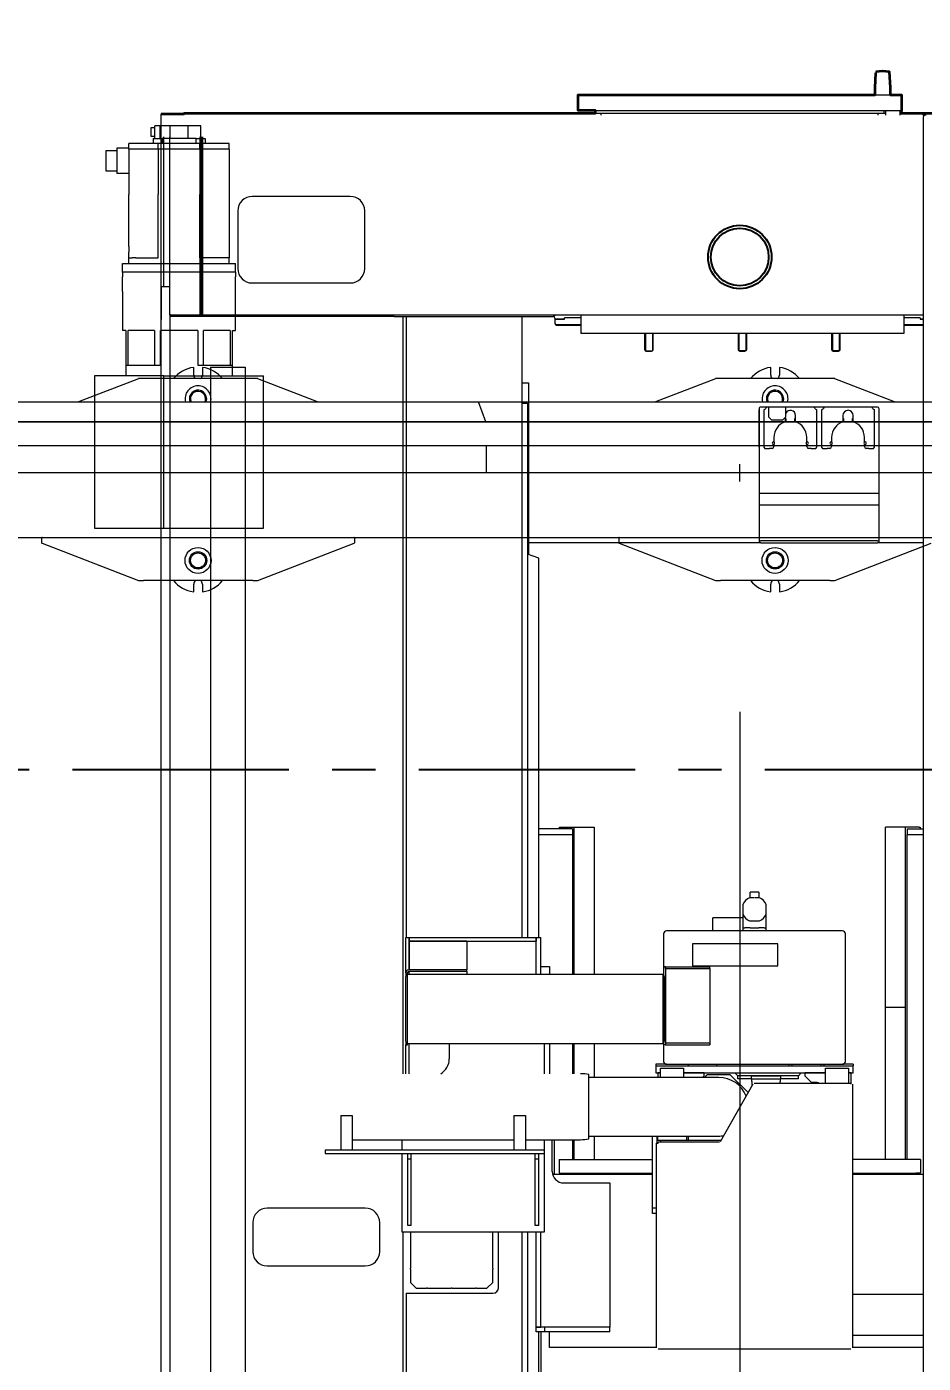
# Model space of a CAD drawing. Extents: x 28911 to 70911, y -59 to 29641.
# Drawn here: x 39976 to 41530, y 21734 to 24050 of the extents above; entities that cross this region are included whole.
import ezdxf
from ezdxf.lldxf.tags import DXFTag

# ---------------------------------------------------------------- set-up
doc = ezdxf.new("R2010")
doc.units = 0
doc.header["$LTSCALE"] = 300
doc.header["$MEASUREMENT"] = 0
for name, pattern in [('553_Civil-Base$0$DASHDOT2', [0.5, 0.25, -0.125, 0, -0.125]), ('CENTRO', [2, 1.25, -0.25, 0.25, -0.25]), ('CONTINUA', [0]), ('HIDDEN', [0.375, 0.25, -0.125])]:
    doc.linetypes.add(name, pattern=pattern)
for name, color, linetype, lineweight in [('20 CENTERLINE 0.05', 6, 'CENTER', 9), ('22 CONTINUA 0.18', 3, 'Continuous', 18), ('23 CONTINUA 0.35', 4, 'Continuous', 35), ('31 NASCOSTA 0.18', 3, 'HIDDEN', 18)]:
    doc.layers.add(name, color=color, linetype=linetype, lineweight=lineweight)
doc.layers.add('ASSI', color=254, linetype='CENTRO')
doc.styles.get("Standard").update_dxf_attribs({"font": 'STANDARD'})
tags = doc.linetypes.add('CENTER', pattern=[2, 1.25, -0.25, 0.25, -0.25]).pattern_tags.tags
tags[10:11] = [DXFTag(74, 4), DXFTag(75, 0), DXFTag(340, '0'), DXFTag(46, 1.0), DXFTag(50, 0.0), DXFTag(44, 0.0), DXFTag(45, 0.0)]
tags[8:9] = [DXFTag(74, 4), DXFTag(75, 0), DXFTag(340, '0'), DXFTag(46, 1.0), DXFTag(50, 0.0), DXFTag(44, 0.0), DXFTag(45, 0.0)]
tags[6:7] = [DXFTag(74, 4), DXFTag(75, 0), DXFTag(340, '0'), DXFTag(46, 1.0), DXFTag(50, 0.0), DXFTag(44, 0.0), DXFTag(45, 0.0)]
tags[4:5] = [DXFTag(74, 4), DXFTag(75, 0), DXFTag(340, '0'), DXFTag(46, 1.0), DXFTag(50, 0.0), DXFTag(44, 0.0), DXFTag(45, 0.0)]
doc.dimstyles.new('sc1a100', dxfattribs={"dimscale": 100, "dimtxt": 3, "dimasz": 3, "dimexe": 0, "dimexo": 0, "dimgap": 1, "dimtad": 1, "dimzin": 12, "dimdsep": 46, "dimtxsty": 'Standard', "dimblk": 'CLOSEDBLANK', "dimcen": 1, "dimclrd": 253, "dimclre": 253, "dimclrt": 2, "dimadec": 0, "dimazin": 3, "dimtfac": 1, "dimtmove": 0, "dimatfit": 1, "dimldrblk": 'CLOSEDBLANK', "dimfxl": 1, "dimtolj": 1, "dimtzin": 0, "dimarcsym": 0})

# ---------------------------------------------------------------- blocks, each defined once
blk = doc.blocks.new('_ClosedBlank')
at = {"color": 0, "linetype": 'ByBlock', "lineweight": -2}
for p, q in [((-1, 0.1667), (0, 0)), ((-1, 0.1667), (-1, -0.1667)), ((0, 0), (-1, -0.1667))]:
    blk.add_line(p, q, dxfattribs=at)
blk = doc.blocks.new('*D77')
at = {"layer": '23 CONTINUA 0.35', "color": 253, "lineweight": -2, "transparency": 16777216}
for p, q in [((37772.7, 23323.3), (37772.7, 26958.2)), ((38072.7, 26958.2), (58472.7, 26958.2)), ((58772.7, 23323.3), (58772.7, 26958.2))]:
    blk.add_line(p, q, dxfattribs=at)
at = {"layer": 'DEFPOINTS', "color": 0, "transparency": 16777216}
for p in [(58772.7, 26958.2), (37772.7, 23323.3), (58772.7, 23323.3)]:
    blk.add_point(p, dxfattribs=at)
at = {"layer": '23 CONTINUA 0.35', "color": 253, "lineweight": -2, "transparency": 16777216, "xscale": 300, "yscale": 300, "zscale": 300, "rotation": 180}
blk.add_blockref('_ClosedBlank', (37772.7, 26958.2), dxfattribs=at)
at = {"layer": '23 CONTINUA 0.35', "color": 253, "lineweight": -2, "transparency": 16777216, "xscale": 300, "yscale": 300, "zscale": 300}
blk.add_blockref('_ClosedBlank', (58772.7, 26958.2), dxfattribs=at)
at = {"layer": '23 CONTINUA 0.35', "color": 2, "transparency": 16777216, "insert": (48272.7, 27208.2), "char_height": 300, "attachment_point": 5}
blk.add_mtext('\\A1;21000', dxfattribs=at)
blk = doc.blocks.new('A$C03a93164')
at = {"layer": '31 NASCOSTA 0.18', "color": 7, "linetype": 'CONTINUA'}
for p, q in [((-3507.5, 193.9), (-3508.1, 194.4)), ((-3507.5, 181), (-3507.5, 192.4)), ((-3491.9, 194.4), (-3492.5, 193.9)), ((-3492.5, 192.4), (-3492.5, 181)), ((-2507.5, 193.9), (-2508.1, 194.4)), ((-2507.5, 181), (-2507.5, 192.4)), ((-2491.9, 194.4), (-2492.5, 193.9)), ((-2492.5, 192.4), (-2492.5, 181)), ((-3603.4, 174.9), (-3707.3, 134.7)), ((-3594.7, 175), (-3603.1, 175)), ((-3545.6, 175), (-3594.7, 175)), ((-3544.3, 175), (-3545.6, 175)), ((-3455.7, 175), (-3544.3, 175)), ((-3454.4, 175), (-3455.7, 175)), ((-3405.3, 175), (-3454.4, 175)), ((-3396.9, 175), (-3405.3, 175)), ((-3292.7, 134.7), (-3396.6, 174.9)), ((-2603.4, 174.9), (-2707.3, 134.7)), ((-2594.7, 175), (-2603.1, 175)), ((-2545.6, 175), (-2594.7, 175)), ((-2544.3, 175), (-2545.6, 175)), ((-2455.7, 175), (-2544.3, 175)), ((-2454.4, 175), (-2455.7, 175)), ((-2405.3, 175), (-2454.4, 175)), ((-2396.9, 175), (-2405.3, 175)), ((-2292.7, 134.7), (-2396.6, 174.9)), ((-6013.8, 134.7), (-2986.2, 134.7)), ((-3001.5, 100), (-3013.8, 134.7)), ((-2986.2, 134.7), (-986.2, 134.7)), ((0, 100), (-6000, 100)), ((-6000, 100), (0, 100)), ((-3000, 58.3), (-6000, 58.3)), ((-1000, 58.3), (-3000, 58.3)), ((-3000, 11.7), (-3000, 58.3)), ((-3000, 11.7), (-6000, 11.7)), ((-1000, 11.7), (-3000, 11.7)), ((-6000, -100), (0, -100)), ((-3771, -101), (-3771, -109.3)), ((-3770.4, -110.2), (-3603.4, -174.9)), ((-3396.6, -174.9), (-3229.6, -110.2)), ((-3229, -101), (-3229, -109.3)), ((-2771, -101), (-2771, -109.3)), ((-2770.4, -110.2), (-2603.4, -174.9)), ((-2396.6, -174.9), (-2229.6, -110.2)), ((-3603.1, -175), (-3594.7, -175)), ((-3545.6, -175), (-3594.7, -175)), ((-3544.3, -175), (-3545.6, -175)), ((-3455.7, -175), (-3544.3, -175)), ((-3507.5, -192.4), (-3507.5, -181)), ((-3492.5, -181), (-3492.5, -192.4)), ((-3454.4, -175), (-3455.7, -175)), ((-3405.3, -175), (-3454.4, -175)), ((-3405.3, -175), (-3396.9, -175)), ((-2603.1, -175), (-2594.7, -175)), ((-2545.6, -175), (-2594.7, -175)), ((-2544.3, -175), (-2545.6, -175)), ((-2455.7, -175), (-2544.3, -175)), ((-2507.5, -192.4), (-2507.5, -181)), ((-2492.5, -181), (-2492.5, -192.4)), ((-2454.4, -175), (-2455.7, -175)), ((-2405.3, -175), (-2454.4, -175)), ((-2405.3, -175), (-2396.9, -175)), ((-3508.1, -194.4), (-3507.5, -193.9)), ((-3492.5, -193.9), (-3491.9, -194.4)), ((-2508.1, -194.4), (-2507.5, -193.9)), ((-2492.5, -193.9), (-2491.9, -194.4))]:
    blk.add_line(p, q, dxfattribs=at)
for centre, radius in [((-3500, -140), 22.5), ((-3500, -140), 15), ((-3500, -140), 13), ((-2500, -140), 22.5), ((-2500, -140), 15), ((-2500, -140), 13)]:
    blk.add_circle(centre, radius, dxfattribs=at)
for centre, radius, start, end in [((-3500, 140), 55, 98.4409, 140.4788), ((-3500, 140), 55, 39.5212, 81.5591), ((-2500, 140), 55, 98.4409, 140.4788), ((-2500, 140), 55, 39.5212, 81.5591), ((-3603.1, 174.2), 0.83, 90.0509, 111.2656), ((-3500, 140), 22.5, 90, 193.6244), ((-3500, 181), 7.5, 180, 233.1301), ((-3500, 140), 22.5, 346.3756, 90), ((-3500, 181), 7.5, 306.8699, 0), ((-3396.9, 174.2), 0.83, 68.7344, 89.9491), ((-2603.1, 174.2), 0.83, 90.0509, 111.2656), ((-2500, 140), 22.5, 90, 193.6244), ((-2500, 181), 7.5, 180, 233.1301), ((-2500, 140), 22.5, 346.3756, 90), ((-2500, 181), 7.5, 306.8699, 0), ((-2396.9, 174.2), 0.83, 68.7344, 89.9491), ((-3500, 140), 15, 0, 200.6913), ((-3500, 140), 13, 0, 204.06), ((-3500, 140), 13, 335.94, 0), ((-3500, 140), 15, 339.3087, 0), ((-2500, 140), 15, 0, 200.6913), ((-2500, 140), 13, 0, 204.06), ((-2500, 140), 13, 335.94, 0), ((-2500, 140), 15, 339.3087, 0), ((-3770, -101), 0.957, 92.9521, 182.6753), ((-3770, -109.3), 0.998, 178.5331, 246.8832), ((-3230, -101), 0.957, 357.3247, 87.0479), ((-3230, -109.3), 0.998, 293.1168, 1.4669), ((-2770, -101), 0.957, 92.9521, 182.6753), ((-2770, -109.3), 0.998, 178.5331, 246.8832), ((-3603.1, -174.2), 0.83, 248.7344, 269.9491), ((-3500, -140), 55, 219.5212, 261.5591), ((-3500, -181), 7.5, 126.8699, 180), ((-3500, -181), 7.5, 0, 53.1301), ((-3500, -140), 55, 278.4409, 320.4788), ((-3396.9, -174.2), 0.83, 270.0509, 291.2656), ((-2603.1, -174.2), 0.83, 248.7344, 269.9491), ((-2500, -140), 55, 219.5212, 261.5591), ((-2500, -181), 7.5, 126.8699, 180), ((-2500, -181), 7.5, 0, 53.1301), ((-2500, -140), 55, 278.4409, 320.4788), ((-2396.9, -174.2), 0.83, 270.0509, 291.2656)]:
    blk.add_arc(centre, radius, start, end, dxfattribs=at)
for points, knots in [([(-3507.5, 192.4), (-3507.5, 192.6), (-3507.5, 193), (-3507.5, 193.5), (-3507.5, 193.8), (-3507.5, 193.9), (-3507.5, 193.9)], [0, 0, 0, 0, 0.250602, 0.500291, 0.750045, 1, 1, 1, 1]), ([(-3492.5, 193.9), (-3492.5, 193.9), (-3492.5, 193.8), (-3492.5, 193.5), (-3492.5, 193), (-3492.5, 192.6), (-3492.5, 192.4)], [0, 0, 0, 0, 0.2505077, 0.5001592, 0.7499619, 1, 1, 1, 1]), ([(-2507.5, 192.4), (-2507.5, 192.6), (-2507.5, 193), (-2507.5, 193.5), (-2507.5, 193.8), (-2507.5, 193.9), (-2507.5, 193.9)], [0, 0, 0, 0, 0.250602, 0.500291, 0.750045, 1, 1, 1, 1]), ([(-2492.5, 193.9), (-2492.5, 193.9), (-2492.5, 193.8), (-2492.5, 193.5), (-2492.5, 193), (-2492.5, 192.6), (-2492.5, 192.4)], [0, 0, 0, 0, 0.2505077, 0.5001592, 0.7499619, 1, 1, 1, 1]), ([(-3507.5, -193.9), (-3507.5, -193.9), (-3507.5, -193.8), (-3507.5, -193.5), (-3507.5, -193), (-3507.5, -192.6), (-3507.5, -192.4)], [0, 0, 0, 0, 0.250508, 0.500159, 0.749962, 1, 1, 1, 1]), ([(-3492.5, -192.4), (-3492.5, -192.6), (-3492.5, -193), (-3492.5, -193.5), (-3492.5, -193.8), (-3492.5, -193.9), (-3492.5, -193.9)], [0, 0, 0, 0, 0.250602, 0.500291, 0.750045, 1, 1, 1, 1]), ([(-2507.5, -193.9), (-2507.5, -193.9), (-2507.5, -193.8), (-2507.5, -193.5), (-2507.5, -193), (-2507.5, -192.6), (-2507.5, -192.4)], [0, 0, 0, 0, 0.250508, 0.500159, 0.749962, 1, 1, 1, 1]), ([(-2492.5, -192.4), (-2492.5, -192.6), (-2492.5, -193), (-2492.5, -193.5), (-2492.5, -193.8), (-2492.5, -193.9), (-2492.5, -193.9)], [0, 0, 0, 0, 0.250602, 0.500291, 0.750045, 1, 1, 1, 1])]:
    blk.add_open_spline(points, degree=3, knots=knots, dxfattribs=at)
blk = doc.blocks.new('A$Cd56dfeee')
at = {"layer": '20 CENTERLINE 0.05'}
for p, q in [((-1118, 0), (-825, 0)), ((-15, 0), (15, 0)), ((0, 15), (0, -15)), ((825, 0), (1118, 0))]:
    blk.add_line(p, q, dxfattribs=at)
at = {"layer": '22 CONTINUA 0.18'}
for p, q in [((-1118, -168), (-1118, 96)), ((-1118, 96), (-998, 96)), ((-998, 96), (-998, -168)), ((-998, 96), (-825, 96)), ((-825, 96), (-825, -168)), ((998, 96), (825, 96)), ((825, 96), (825, -168)), ((998, 96), (998, -168)), ((1118, 96), (998, 96)), ((1118, -168), (1118, 96)), ((-998, -168), (-1118, -168)), ((-1064, -186.5), (-1064, -168)), ((-998, -168), (-825, -168)), ((-879, -168), (-879, -186.5)), ((998, -168), (825, -168)), ((879, -168), (879, -186.5)), ((998, -168), (1118, -168)), ((1064, -186.5), (1064, -168)), ((-1064, -246.5), (-1064, -186.5)), ((-1064, -186.5), (-1048, -186.5)), ((-1059.8, -186.5), (-1059.8, -246.5)), ((-1048, -186.5), (-1003.9, -186.5)), ((-1014, -246.5), (-1014, -186.5)), ((-1003.9, -186.5), (-1003.9, -246.5)), ((-939.1, -246.5), (-939.1, -186.5)), ((-939.1, -186.5), (-895, -186.5)), ((-929, -186.5), (-929, -246.5)), ((-895, -186.5), (-879, -186.5)), ((-883.2, -246.5), (-883.2, -186.5)), ((-879, -186.5), (-879, -246.5)), ((879, -186.5), (879, -246.5)), ((895, -186.5), (879, -186.5)), ((883.2, -246.5), (883.2, -186.5)), ((939.1, -186.5), (895, -186.5)), ((929, -186.5), (929, -246.5)), ((939.1, -246.5), (939.1, -186.5)), ((1003.9, -186.5), (1003.9, -246.5)), ((1048, -186.5), (1003.9, -186.5)), ((1014, -246.5), (1014, -186.5)), ((1064, -186.5), (1048, -186.5)), ((1059.8, -186.5), (1059.8, -246.5)), ((1064, -246.5), (1064, -186.5)), ((-1069.5, -246.5), (-1069.5, -314.5)), ((-1064, -246.5), (-1069.5, -246.5)), ((-1014, -246.5), (-1059.8, -246.5)), ((-939.1, -246.5), (-1003.9, -246.5)), ((-883.2, -246.5), (-929, -246.5)), ((-879, -246.5), (-873.5, -246.5)), ((-873.5, -336.7), (-873.5, -246.5)), ((873.5, -246.5), (873.5, -336.7)), ((879, -246.5), (873.5, -246.5)), ((883.2, -246.5), (929, -246.5)), ((939.1, -246.5), (1003.9, -246.5)), ((1014, -246.5), (1059.8, -246.5)), ((1064, -246.5), (1069.5, -246.5)), ((1069.5, -314.5), (1069.5, -246.5)), ((-1069.5, -314.5), (-1069.5, -339.5)), ((1069.5, -314.5), (1069.5, -339.5)), ((-1069.5, -347.5), (-1069.5, -339.5)), ((-873.5, -336.8), (-873.5, -336.6)), ((-873.5, -336.8), (-873.5, -339.5)), ((-873.5, -347.5), (-873.5, -339.5)), ((873.5, -336.8), (873.5, -336.6)), ((873.5, -336.6), (873.5, -339.5)), ((873.5, -336.8), (873.5, -339.5)), ((873.5, -347.5), (873.5, -339.5)), ((1069.5, -347.5), (1069.5, -339.5)), ((-1069.5, -347.5), (-1069.5, -362.5)), ((-1064.6, -347.5), (-1069.5, -347.5)), ((-1069.5, -362.5), (-1064.6, -362.5)), ((-971.5, -347.5), (-1064.6, -347.5)), ((-1064.6, -362.5), (-878.4, -362.5)), ((-1058.5, -372.5), (-1058.5, -362.5)), ((-878.4, -347.5), (-971.5, -347.5)), ((-884.5, -372.5), (-884.5, -362.5)), ((-873.5, -347.5), (-878.4, -347.5)), ((-878.4, -362.5), (-873.5, -362.5)), ((-873.5, -347.5), (-873.5, -362.5)), ((873.5, -347.5), (873.5, -362.5)), ((873.5, -347.5), (878.4, -347.5)), ((878.4, -362.5), (873.5, -362.5)), ((878.4, -347.5), (971.5, -347.5)), ((1064.6, -362.5), (878.4, -362.5)), ((884.5, -362.5), (884.5, -372.5)), ((971.5, -347.5), (1064.6, -347.5)), ((1058.5, -362.5), (1058.5, -372.5)), ((1064.6, -347.5), (1069.5, -347.5)), ((1069.5, -362.5), (1064.6, -362.5)), ((1069.5, -347.5), (1069.5, -362.5)), ((-1058.5, -372.5), (-1052.8, -372.5)), ((-1058.5, -482.5), (-1058.5, -372.5)), ((-1052.8, -372.5), (-1046.7, -372.5)), ((-1046.7, -372.5), (-1007.5, -372.5)), ((-1007.5, -482.5), (-1007.5, -372.5)), ((-935.5, -372.5), (-896.3, -372.5)), ((-935.5, -482.5), (-935.5, -372.5)), ((-920.6, -380.5), (-920.6, -372.5)), ((-911.4, -380.5), (-920.6, -380.5)), ((-885.8, -380.5), (-911.4, -380.5)), ((-896.3, -372.5), (-890.2, -372.5)), ((-890.2, -372.5), (-884.5, -372.5)), ((-885.8, -380.5), (-885.8, -372.5)), ((-884.5, -372.5), (-884.5, -382.5)), ((-884.5, -382.5), (-884.5, -392.5)), ((-884.5, -392.5), (-884.5, -482.5)), ((884.5, -372.5), (890.2, -372.5)), ((884.5, -482.5), (884.5, -372.5)), ((890.2, -372.5), (896.3, -372.5)), ((896.3, -372.5), (935.5, -372.5)), ((935.5, -372.5), (935.5, -482.5)), ((1046.7, -372.5), (1007.5, -372.5)), ((1007.5, -372.5), (1007.5, -482.5)), ((1046.7, -372.5), (1052.8, -372.5)), ((1058.5, -372.5), (1052.8, -372.5)), ((1058.5, -372.5), (1058.5, -382.5)), ((1058.5, -392.5), (1058.5, -382.5)), ((1058.5, -392.5), (1058.5, -482.5)), ((-1058.5, -530.5), (-1058.5, -482.5)), ((-1007.5, -482.5), (-1007.5, -561)), ((-935.5, -482.5), (-935.5, -561)), ((-884.5, -561), (-884.5, -482.5)), ((884.5, -530.5), (884.5, -482.5)), ((935.5, -561), (935.5, -482.5)), ((1007.5, -561), (1007.5, -482.5)), ((1058.5, -561), (1058.5, -482.5)), ((-1098.5, -523.1), (-1098.5, -557.9)), ((-1098.5, -523.1), (-1079.2, -523.1)), ((-1058.5, -518.5), (-1079.2, -518.5)), ((-1079.2, -518.5), (-1079.2, -562.5)), ((-1058.5, -550.5), (-1058.5, -530.5)), ((884.5, -550.5), (884.5, -530.5)), ((1058.5, -518.5), (1079.2, -518.5)), ((1079.2, -562.5), (1079.2, -518.5)), ((1098.5, -523.1), (1079.2, -523.1)), ((1098.5, -557.9), (1098.5, -523.1)), ((-1058.5, -561), (-1058.5, -550.5)), ((884.5, -561), (884.5, -550.5)), ((-1098.5, -557.9), (-1079.2, -557.9)), ((-1079.2, -562.5), (-1058.5, -562.5)), ((-1058.5, -561), (-1058.5, -570.5)), ((-1058.5, -561), (-1007.5, -561)), ((-1058.5, -570.5), (-1007.5, -570.5)), ((-1016.5, -579.5), (-1016.5, -570.5)), ((-1007.5, -561), (-1007.5, -570.5)), ((-1007.5, -561), (-935.5, -561)), ((-1007.5, -570.5), (-935.5, -570.5)), ((-1001, -579.5), (-1001, -570.5)), ((-942, -579.5), (-942, -570.5)), ((-935.5, -561), (-935.5, -570.5)), ((-935.5, -561), (-884.5, -561)), ((-935.5, -570.5), (-884.5, -570.5)), ((-926.5, -579.5), (-926.5, -570.5)), ((-884.5, -570.5), (-884.5, -561)), ((884.5, -561), (884.5, -570.5)), ((884.5, -561), (935.5, -561)), ((884.5, -570.5), (935.5, -570.5)), ((926.5, -579.5), (926.5, -570.5)), ((935.5, -561), (935.5, -570.5)), ((935.5, -561), (1007.5, -561)), ((935.5, -570.5), (1007.5, -570.5)), ((942, -570.5), (942, -579.5)), ((1001, -579.5), (1001, -570.5)), ((1007.5, -561), (1007.5, -570.5)), ((1007.5, -561), (1058.5, -561)), ((1007.5, -570.5), (1058.5, -570.5)), ((1016.5, -579.5), (1016.5, -570.5)), ((1058.5, -561), (1058.5, -570.5)), ((1058.5, -562.5), (1079.2, -562.5)), ((1079.2, -557.9), (1098.5, -557.9)), ((-1013.5, -583.1), (-1020.2, -583.1)), ((-1020.2, -583.1), (-1020.2, -597.9)), ((-1020.2, -597.9), (-1013.5, -597.9)), ((-1001, -579.5), (-1016.5, -579.5)), ((-1013.5, -579.5), (-1013.5, -601.5)), ((-1013.5, -601.5), (-1005, -601.5)), ((-1005, -579.5), (-1005, -601.5)), ((-1005, -601.5), (-987, -601.5)), ((-942, -579.5), (-1001, -579.5)), ((-987, -579.5), (-987, -601.5)), ((-987, -601.5), (-956, -601.5)), ((-956, -579.5), (-956, -601.5)), ((-956, -601.5), (-934, -601.5)), ((-926.5, -579.5), (-942, -579.5)), ((-934, -579.5), (-934, -601.5)), ((942, -579.5), (926.5, -579.5)), ((934, -579.5), (934, -601.5)), ((934, -601.5), (956, -601.5)), ((942, -579.5), (1001, -579.5)), ((956, -579.5), (956, -601.5)), ((956, -601.5), (987, -601.5)), ((987, -579.5), (987, -601.5)), ((987, -601.5), (1005, -601.5)), ((1016.5, -579.5), (1001, -579.5)), ((1005, -601.5), (1005, -579.5)), ((1005, -601.5), (1013.5, -601.5)), ((1013.5, -579.5), (1013.5, -601.5)), ((1020.2, -583.1), (1013.5, -583.1)), ((1013.5, -597.9), (1020.2, -597.9)), ((1020.2, -590.5), (1020.2, -583.1)), ((1020.2, -597.9), (1020.2, -590.5))]:
    blk.add_line(p, q, dxfattribs=at)
at = {"layer": '23 CONTINUA 0.35'}
blk.add_lwpolyline([(-1118, 96), (-998, 96), (-825, 96), (-825, -168), (-879, -168), (-879, -186.5), (-879, -246.5), (-873.5, -246.5), (-873.5, -336.7), (-873.5, -336.8), (-873.5, -339.5), (-873.5, -347.5), (-873.5, -362.5), (-878.4, -362.5), (-884.5, -362.5), (-884.5, -372.5), (-884.5, -382.5), (-884.5, -392.5), (-884.5, -482.5), (-884.5, -561), (-884.5, -570.5), (-926.5, -570.5), (-926.5, -579.5), (-934, -579.5), (-934, -601.5), (-956, -601.5), (-987, -601.5), (-1005, -601.5), (-1013.5, -601.5), (-1013.5, -597.9), (-1020.2, -597.9), (-1020.2, -583.1), (-1013.5, -583.1), (-1013.5, -579.5), (-1016.5, -579.5), (-1016.5, -570.5), (-1058.5, -570.5), (-1058.5, -562.5), (-1079.2, -562.5), (-1079.2, -557.9), (-1098.5, -557.9), (-1098.5, -523.1), (-1079.2, -523.1), (-1079.2, -518.5), (-1058.5, -518.5), (-1058.5, -482.5), (-1058.5, -372.5), (-1058.5, -362.5), (-1064.6, -362.5), (-1069.5, -362.5), (-1069.5, -347.5), (-1069.5, -339.5), (-1069.5, -314.5), (-1069.5, -246.5), (-1064, -246.5), (-1064, -186.5), (-1064, -168), (-1118, -168)], close=True, dxfattribs=at)
blk = doc.blocks.new('A$C10cb6d12')
at = {"layer": '23 CONTINUA 0.35', "rotation": 180}
blk.add_blockref('A$Cd56dfeee', (-0.2, 2014), dxfattribs=at)
blk = doc.blocks.new('A$C6cc84e3b')
at = {"color": 253, "linetype": 'Continuous', "lineweight": 25}
for radius in [55, 50]:
    blk.add_circle((0, 0), radius, dxfattribs=at)
blk = doc.blocks.new('A$Ca74f9bd3')
at = {"layer": '20 CENTERLINE 0.05', "color": 6}
blk.add_line((0, -1600), (0, 1600), dxfattribs=at)
at = {"layer": '20 CENTERLINE 0.05', "color": 7}
for p, q in [((-15, -2014), (15, -2014)), ((0, -1999), (0, -2029))]:
    blk.add_line(p, q, dxfattribs=at)
at = {"layer": '22 CONTINUA 0.18', "color": 7}
for p, q in [((1003, 3513), (1003, -2636)), ((857.3, -2197), (857.3, 2903)), ((917.3, -2197), (917.3, 2903)), ((-318, -2630), (-318, 2311)), ((378, -698.8), (378, 2285)), ((584, -698.8), (584, 2285)), ((988, -2285), (988, 2285)), ((368, -698.8), (368, 2135)), ((578, -592.5), (578, 592.5)), ((348.5, 133.5), (348.5, -525.8)), ((345, -525.8), (345, -453.3)), ((-318, -498.8), (-196, -498.8)), ((-196, -497.8), (-196, -954.8)), ((141.5, -496.3), (-192.5, -496.3)), ((145, -852.8), (145, -497.8)), ((145, -498.8), (330, -498.8)), ((330, -498.8), (330, -525.8)), ((-318, -519.3), (-297.4, -519.3)), ((-297.4, -519.3), (-196, -519.3)), ((225, -525.8), (225, -533.8)), ((225, -525.8), (338, -525.8)), ((338, -525.8), (338, -533.8)), ((338, -525.8), (353, -525.8)), ((353, -525.8), (353, -533.8)), ((225, -533.8), (338, -533.8)), ((225, -783.8), (225, -533.8)), ((338, -533.8), (353, -533.8)), ((353, -533.8), (345, -533.8)), ((345, -533.8), (345, -698.8)), ((353, -533.8), (353, -698.8)), ((-318, -590.3), (-297.4, -590.3)), ((-297.4, -590.3), (-196, -590.3)), ((578, -592.5), (428, -592.5)), ((438.2, -601.3), (428.2, -611.3)), ((456.2, -601.3), (438.2, -601.3)), ((498.7, -601.3), (457.8, -601.3)), ((541.2, -601.3), (500.3, -601.3)), ((560.7, -601.3), (542.8, -601.3)), ((570.7, -611.3), (560.7, -601.3)), ((418, -602.5), (418, -698.8)), ((428.2, -611.3), (428.2, -634.2)), ((570.7, -634.2), (570.7, -611.3)), ((428.2, -635.8), (428.2, -698.8)), ((570.7, -698.8), (570.7, -635.8)), ((819, -640), (649, -640)), ((624, -665), (624, -715)), ((844, -715), (844, -665)), ((338.5, -698.8), (338.5, -834.8)), ((585.5, -698.8), (338.5, -698.8)), ((348.5, -709.8), (354.5, -709.8)), ((348.5, -709.8), (348.5, -824.8)), ((354.5, -709.8), (354.5, -824.8)), ((569.5, -709.8), (569.5, -824.8)), ((569.5, -709.8), (575.5, -709.8)), ((575.5, -709.8), (575.5, -824.8)), ((585.5, -834.8), (585.5, -698.8)), ((145, -730.8), (151, -730.8)), ((151, -740.8), (145, -740.8)), ((151, -730.8), (151, -740.8)), ((151, -740.8), (151, -865)), ((649, -740), (819, -740)), ((305, -783.8), (225, -783.8)), ((-196, -798.8), (-318, -798.8)), ((-313, -805.8), (-313, -800.8)), ((-313, -800.8), (-305, -800.8)), ((-313, -808.3), (-313, -805.8)), ((-313, -818.9), (-313, -808.3)), ((-305, -798.8), (-305, -800.8)), ((-196, -800.8), (-305, -800.8)), ((324.4, -798.8), (151, -798.8)), ((305, -800.8), (151, -800.8)), ((305, -798.8), (305, -800.8)), ((313, -800.8), (305, -800.8)), ((313, -805.8), (313, -800.8)), ((313, -808.3), (313, -805.8)), ((313, -818.9), (313, -808.3)), ((321.3, -798.8), (321.3, -858.7)), ((325, -803.8), (325, -833.8)), ((-313, -821.4), (-313, -818.9)), ((-313, -824.4), (-313, -821.4)), ((-313, -824.4), (-196, -824.4)), ((-289.4, -1387.5), (-289.4, -824.4)), ((-287.4, -824.4), (-287.4, -1087.5)), ((-287.4, -824.4), (-287.4, -1400)), ((-252.4, -824.4), (-252.4, -1087.5)), ((313, -824.4), (151, -824.4)), ((252.4, -865), (252.4, -824.4)), ((287.4, -858.7), (287.4, -824.4)), ((289.4, -824.4), (289.4, -858.7)), ((313, -821.4), (313, -818.9)), ((313, -824.4), (313, -821.4)), ((348.5, -824.8), (354.5, -824.8)), ((348.5, -824.8), (348.5, -834.8)), ((354.5, -824.8), (354.5, -834.8)), ((569.5, -824.8), (575.5, -824.8)), ((569.5, -824.8), (569.5, -834.8)), ((575.5, -824.8), (575.5, -834.8)), ((-22.9, -955.1), (34.1, -854.9)), ((35, -854.3), (141.5, -854.3)), ((137, -854.3), (137, -857.8)), ((145, -852.8), (141.5, -852.8)), ((141.5, -852.8), (141.5, -854.3)), ((143, -852.8), (143, -865)), ((325, -833.8), (325, -854.6)), ((325, -854.6), (325, -858.7)), ((338.5, -834.8), (338.5, -840.8)), ((718.5, -834.8), (338.5, -834.8)), ((338.5, -840.8), (338.5, -858.7)), ((338.5, -840.8), (718.5, -840.8)), ((371.5, -900.8), (371.5, -840.8)), ((391.5, -900.8), (391.5, -840.8)), ((585.5, -858.7), (585.5, -840.8)), ((671.5, -900.8), (671.5, -840.8)), ((691.5, -900.8), (691.5, -840.8)), ((718.5, -840.8), (718.5, -834.8)), ((137, -857.8), (32.4, -857.8)), ((188.9, -865), (36.5, -865)), ((89.5, -858.8), (89.5, -857.8)), ((89.5, -865), (89.5, -858.8)), ((92.5, -865), (92.5, -857.8)), ((142.5, -857.8), (137, -857.8)), ((142.5, -865), (142.5, -857.8)), ((261.5, -865), (188.9, -865)), ((261.5, -860.2), (261.5, -971.5)), ((371.5, -858.7), (276.2, -858.7)), ((671.5, -858.7), (391.5, -858.7)), ((391.5, -900.8), (371.5, -900.8)), ((691.5, -900.8), (671.5, -900.8)), ((16.5, -970.8), (-14.7, -940.6)), ((-193, -954.8), (-193, -974.3)), ((-192.5, -956.3), (-25.1, -956.3)), ((-188.5, -982.8), (-188.5, -956.3)), ((-148.5, -956.3), (-148.5, -982.8)), ((-132.5, -957.8), (-124.5, -957.8)), ((-113, -969.3), (-124.5, -957.8)), ((-113, -974.3), (-113, -969.3)), ((-106.5, -974.3), (-101.5, -969.3)), ((-101.5, -964.3), (-101.5, -969.3)), ((-101.5, -964.3), (-70.5, -964.3)), ((-101.5, -969.3), (3.5, -969.3)), ((-75.5, -964.3), (-70.5, -964.3)), ((-70.5, -959.3), (-69.5, -959.3)), ((-70.5, -959.3), (-70.5, -964.3)), ((-20.5, -964.3), (-70.5, -964.3)), ((-70.5, -969.3), (-70.5, -964.3)), ((-20.5, -969.3), (-70.5, -969.3)), ((-69.5, -959.3), (-69.5, -956.3)), ((-21.5, -952.6), (-21.5, -959.3)), ((-21.5, -959.3), (-20.5, -959.3)), ((-21.2, -959.2), (-21.3, -959.3)), ((-20.5, -964.3), (-20.5, -959.3)), ((-20.5, -964.3), (3.5, -964.3)), ((-20.5, -964.3), (-15.5, -964.3)), ((-20.5, -964.3), (-20.5, -969.3)), ((3.5, -964.3), (3.5, -969.3)), ((8.5, -974.3), (3.5, -969.3)), ((16.5, -970.8), (56.5, -970.8)), ((36.5, -966.6), (188.9, -966.6)), ((60.7, -966.6), (56.5, -970.8)), ((64.7, -966.6), (62, -969.3)), ((62, -969.3), (62, -974.3)), ((97.5, -982.8), (97.5, -966.6)), ((137.5, -966.6), (137.5, -982.8)), ((142, -974.3), (142, -966.6)), ((188.9, -966.6), (261.5, -966.6)), ((252.4, -1025.3), (252.4, -966.6)), ((-188.5, -974.3), (-196.5, -974.3)), ((-196.5, -974.3), (-196.5, -986.8)), ((145.5, -986.8), (-196.5, -986.8)), ((-196.5, -989.3), (-196.5, -986.8)), ((-196.5, -989.3), (-178, -989.3)), ((-193, -974.3), (-188.5, -974.3)), ((-148.5, -982.8), (-188.5, -982.8)), ((-183, -994.3), (-183, -1215.3)), ((127, -989.3), (-178, -989.3)), ((97.5, -974.3), (-148.5, -974.3)), ((-148.5, -974.3), (-113, -974.3)), ((-145.5, -988.8), (-145.5, -986.8)), ((-140.5, -989.3), (-140.5, -986.8)), ((8.5, -974.3), (-106.5, -974.3)), ((-90.5, -986.8), (-90.5, -989.3)), ((-85.5, -986.8), (-85.5, -989.3)), ((39.5, -986.8), (39.5, -989.3)), ((62, -974.3), (97.5, -974.3)), ((89.5, -989.3), (89.5, -986.8)), ((137.5, -982.8), (97.5, -982.8)), ((127, -989.3), (145.5, -989.3)), ((132, -1023.3), (132, -994.3)), ((145.5, -974.3), (137.5, -974.3)), ((137.5, -974.3), (142, -974.3)), ((145.5, -986.8), (145.5, -974.3)), ((145.5, -989.3), (145.5, -986.8)), ((287.4, -1025.3), (287.4, -973)), ((289.4, -973), (289.4, -1025.3)), ((330, -1025.3), (330, -973)), ((338.5, -973), (338.5, -1025.3)), ((573, -973), (573, -1025.3)), ((579, -973), (579, -1022.8)), ((584, -2285), (584, -973)), ((503.5, -1025.3), (503.5, -998.8)), ((52, -1026.3), (52, -1023.3)), ((119, -1023.3), (52, -1023.3)), ((52, -1155.3), (52, -1026.3)), ((119, -1026.3), (52, -1026.3)), ((129, -1023.3), (119, -1023.3)), ((129, -1026.3), (119, -1026.3)), ((129, -1158.3), (129, -1023.3)), ((129, -1023.3), (132, -1023.3)), ((129, -1026.3), (129, -1023.3)), ((130.8, -1027.3), (130.3, -1030.3)), ((130.3, -1030.3), (130.3, -1140.3)), ((130.8, -1027.3), (132.3, -1027.3)), ((132, -1027.3), (132, -1023.3)), ((133.5, -1027.3), (132.3, -1027.3)), ((133.5, -1145.3), (133.5, -1025.3)), ((201.7, -1025.3), (133.5, -1025.3)), ((576, -1025.3), (201.7, -1025.3)), ((576, -1022.8), (576, -1025.3)), ((579, -1022.8), (576, -1022.8)), ((576, -1025.3), (576, -1145.3)), ((577.2, -1027.3), (576, -1027.3)), ((578.7, -1027.3), (577.2, -1027.3)), ((579.2, -1030.3), (578.7, -1027.3)), ((579, -1029), (579, -1022.8)), ((579.2, -1140.3), (579.2, -1030.3)), ((-287.4, -1087.5), (-282.4, -1087.5)), ((-287.4, -1087.5), (-287.4, -1400)), ((-282.4, -1087.5), (-252.4, -1087.5)), ((-252.4, -1087.5), (-252.4, -1400)), ((52, -1155.3), (52, -1158.3)), ((119, -1155.3), (52, -1155.3)), ((129, -1155.3), (119, -1155.3)), ((129, -1155.3), (129, -1158.3)), ((130.3, -1140.3), (130.8, -1143.3)), ((130.8, -1143.3), (132.3, -1143.3)), ((132, -1158.3), (132, -1143.3)), ((132.3, -1143.3), (133.5, -1143.3)), ((201.7, -1145.3), (133.5, -1145.3)), ((576, -1145.3), (201.7, -1145.3)), ((252.4, -1400), (252.4, -1145.3)), ((287.4, -1400), (287.4, -1145.3)), ((289.4, -1145.3), (289.4, -1387.5)), ((330, -1158.8), (330, -1145.3)), ((345, -1145.3), (345, -1208.8)), ((353, -1145.3), (353, -1208.8)), ((473, -1149.8), (473, -1145.3)), ((473, -1149.8), (473, -1152.8)), ((473, -1149.8), (574, -1149.8)), ((473, -1152.8), (574, -1152.8)), ((473, -1153.8), (473, -1152.8)), ((473, -1202.8), (473, -1153.8)), ((573, -1145.3), (573, -1149.8)), ((573, -1153.8), (573, -1152.8)), ((573, -1153.8), (573, -1208.8)), ((573, -1202.8), (573, -1153.8)), ((576, -1143.3), (577.2, -1143.3)), ((576, -1145.3), (576, -1147.8)), ((578.7, -1143.3), (577.2, -1143.3)), ((578.7, -1143.3), (579.2, -1140.3)), ((579, -1147.8), (579, -1141.7)), ((579, -1147.8), (579, -1208.8)), ((82, -1159.8), (-66, -1159.8)), ((-66, -1159.8), (-66, -1197.8)), ((119, -1158.3), (52, -1158.3)), ((82, -1197.8), (82, -1159.8)), ((129, -1158.3), (119, -1158.3)), ((129, -1158.3), (132, -1158.3)), ((132, -1215.3), (132, -1158.3)), ((345, -1158.8), (330, -1158.8)), ((-66, -1197.8), (82, -1197.8)), ((573, -1202.8), (353, -1202.8)), ((353, -1208.8), (353, -1202.8)), ((473, -1202.8), (573, -1202.8)), ((573, -1208.8), (573, -1202.8)), ((-178, -1220.3), (127, -1220.3)), ((-45.5, -1220.3), (-45.5, -1225.7)), ((-42.1, -1225.7), (-45.5, -1225.7)), ((-45.5, -1226.2), (-45.5, -1249.2)), ((-42.1, -1225.7), (-33, -1225.7)), ((-18, -1225.7), (-33, -1225.7)), ((-18, -1225.7), (-8.9, -1225.7)), ((-5.5, -1225.7), (-8.9, -1225.7)), ((-5.5, -1225.7), (-5.5, -1220.3)), ((-5.5, -1249.2), (-5.5, -1226.2)), ((12.5, -1220.4), (12.5, -1220.3)), ((46.5, -1220.3), (46.5, -1243.3)), ((353, -1208.8), (345, -1208.8)), ((348.5, -1208.8), (348.5, -1866.5)), ((573, -1208.8), (353, -1208.8)), ((368, -2135), (368, -1208.8)), ((378, -2285), (378, -1208.8)), ((579, -1208.8), (573, -1208.8)), ((578, -2285), (578, -1208.8)), ((-45.5, -1249.2), (-45.5, -1250.6)), ((-32.7, -1237.7), (-34.1, -1237.7)), ((-25.8, -1237.7), (-32.7, -1237.7)), ((-25.8, -1237.7), (-25.8, -1237.7)), ((-25.2, -1237.7), (-25.2, -1237.7)), ((-18.3, -1237.7), (-25.2, -1237.7)), ((-16.9, -1237.7), (-18.3, -1237.7)), ((-5.5, -1243.3), (46.5, -1243.3)), ((-5.5, -1250.6), (-5.5, -1249.2)), ((-5.5, -1249.2), (-5.5, -1249.2)), ((-45.5, -1250.6), (-45.5, -1257.5)), ((-45.5, -1257.2), (-45.5, -1257.7)), ((-45.5, -1258), (-45.5, -1264.9)), ((-45.5, -1264.9), (-45.5, -1266.3)), ((-5.5, -1257.5), (-5.5, -1250.6)), ((-5.5, -1257.7), (-5.5, -1257.7)), ((-5.5, -1257.7), (-5.5, -1257.7)), ((-5.5, -1264.9), (-5.5, -1258)), ((-5.5, -1266.3), (-5.5, -1264.9)), ((-34.1, -1277.7), (-32.7, -1277.7)), ((-33, -1278.7), (-33, -1277.7)), ((-33, -1283.2), (-33, -1278.7)), ((-33, -1287.7), (-33, -1283.2)), ((-33, -1287.7), (-28.1, -1287.7)), ((-32.7, -1277.7), (-25.8, -1277.7)), ((-28, -1287.7), (-23, -1287.7)), ((-25.2, -1277.7), (-18.3, -1277.7)), ((-22.9, -1287.7), (-18, -1287.7)), ((-18.3, -1277.7), (-16.9, -1277.7)), ((-18, -1277.7), (-18, -1278.7)), ((-18, -1278.7), (-18, -1283.2)), ((-18, -1283.2), (-18, -1287.7)), ((-289.8, -1387.5), (-318, -1387.5)), ((-289.9, -1397.5), (-289.9, -1387.5)), ((-289.8, -1387.5), (-289.4, -1387.5)), ((289.8, -1387.5), (289.4, -1387.5)), ((348.5, -1387.5), (289.8, -1387.5)), ((289.9, -1397.5), (289.9, -1387.5)), ((-289.9, -1397.5), (-318, -1397.5)), ((-312.4, -1400), (-312.4, -1397.5)), ((-310.9, -1400), (-312.4, -1400)), ((-310.9, -1400), (-287.4, -1400)), ((-287.4, -1400), (-282.4, -1400)), ((-282.4, -1400), (-252.4, -1400)), ((282.4, -1400), (252.4, -1400)), ((287.4, -1400), (282.4, -1400)), ((310.9, -1400), (287.4, -1400)), ((289.9, -1397.5), (348.5, -1397.5)), ((312.4, -1400), (310.9, -1400)), ((312.4, -1397.5), (312.4, -1400)), ((348.5, -1866.5), (368, -1873.4)), ((366, -2170), (366, -1872.7)), ((-318, -1893), (-241.5, -1893)), ((-241.5, -1893), (-241.5, -1899)), ((-241.5, -1893), (-238.5, -1893)), ((-238.5, -1896), (-241.5, -1896)), ((-36.5, -1893), (-238.5, -1893)), ((-238.5, -1896), (-36.5, -1896)), ((-36.5, -1893), (-33.5, -1893)), ((-33.5, -1896), (-36.5, -1896)), ((-33.5, -1893), (366, -1893)), ((-33.5, -1899), (-33.5, -1893)), ((-241.5, -1899), (-241.5, -2125)), ((-33.5, -2125), (-33.5, -1899)), ((-241.5, -1958), (-33.5, -1958)), ((-241.5, -1978), (-33.5, -1978)), ((-231.6, -2056.5), (-233.6, -2058.5)), ((-233.6, -2058.5), (-233.6, -2121.5)), ((-223.6, -2056.5), (-231.6, -2056.5)), ((-223.6, -2056.5), (-219.1, -2056.5)), ((-216.1, -2059.5), (-216.1, -2063.2)), ((-159.1, -2063.2), (-159.1, -2059.5)), ((-156.1, -2056.5), (-151.6, -2056.5)), ((-143.6, -2056.5), (-151.6, -2056.5)), ((-141.6, -2058.5), (-143.6, -2056.5)), ((-141.6, -2121.5), (-141.6, -2058.5)), ((-131.6, -2056.5), (-133.6, -2058.5)), ((-133.6, -2058.5), (-133.6, -2121.5)), ((-123.6, -2056.5), (-131.6, -2056.5)), ((-123.6, -2056.5), (-119.1, -2056.5)), ((-116.1, -2059.5), (-116.1, -2063.2)), ((-59.1, -2063.2), (-59.1, -2059.5)), ((-56.1, -2056.5), (-51.6, -2056.5)), ((-43.6, -2056.5), (-51.6, -2056.5)), ((-41.6, -2058.5), (-43.6, -2056.5)), ((-41.6, -2121.5), (-41.6, -2058.5)), ((-33.5, -2058.4), (-33.6, -2058.5)), ((-33.6, -2058.5), (-33.6, -2121.5)), ((-216.4, -2063.3), (-217.5, -2063)), ((-217.5, -2068), (-216.4, -2067.7)), ((-216.1, -2067.8), (-216.1, -2075.5)), ((-159.1, -2075.5), (-159.1, -2067.8)), ((-157.7, -2063), (-158.8, -2063.3)), ((-158.8, -2067.7), (-157.7, -2068)), ((-116.4, -2063.3), (-117.5, -2063)), ((-117.5, -2068), (-116.4, -2067.7)), ((-116.1, -2067.8), (-116.1, -2075.5)), ((-59.1, -2075.5), (-59.1, -2067.8)), ((-57.7, -2063), (-58.8, -2063.3)), ((-58.8, -2067.7), (-57.7, -2068)), ((-194.6, -2102.5), (-195.6, -2103.5)), ((-195.6, -2103.5), (-195.6, -2108.5)), ((-180.6, -2102.5), (-194.6, -2102.5)), ((-179.6, -2103.5), (-180.6, -2102.5)), ((-179.6, -2108.5), (-179.6, -2103.5)), ((-94.6, -2102.5), (-95.6, -2103.5)), ((-95.6, -2103.5), (-95.6, -2108.5)), ((-80.6, -2102.5), (-94.6, -2102.5)), ((-79.6, -2103.5), (-80.6, -2102.5)), ((-74.7, -2106), (-79.7, -2111)), ((-79.6, -2108.5), (-79.6, -2103.5)), ((-54.7, -2106), (-74.7, -2106)), ((-49.7, -2111), (-54.7, -2106)), ((-238.5, -2128), (-36.5, -2128)), ((-233.6, -2121.5), (-233.6, -2123.2)), ((-195.6, -2108.5), (-196.5, -2108.5)), ((-196.5, -2110.4), (-196.5, -2113.5)), ((-178.7, -2108.5), (-179.6, -2108.5)), ((-178.7, -2113.5), (-178.7, -2110.4)), ((-141.6, -2123.2), (-141.6, -2121.5)), ((-133.6, -2121.5), (-133.6, -2123.2)), ((-95.6, -2108.5), (-96.5, -2108.5)), ((-96.5, -2110.4), (-96.5, -2113.5)), ((-79.7, -2111), (-79.7, -2128)), ((-78.7, -2108.5), (-79.6, -2108.5)), ((-49.7, -2128), (-49.7, -2111)), ((-41.6, -2123.2), (-41.6, -2121.5)), ((-33.6, -2121.5), (-33.5, -2121.6)), ((-33.6, -2121.5), (-33.6, -2123.2)), ((378, -2135), (368, -2135)), ((372.5, -2170), (366, -2170)), ((378, -2170), (372.5, -2170)), ((917.3, -2197), (857.3, -2197)), ((-174, -2228), (-174, -2255.5)), ((-172.5, -2225.5), (-172.5, -2225.4)), ((-172.5, -2225.5), (-160.5, -2225.5)), ((-172.5, -2255.5), (-172.5, -2225.5)), ((-162, -2225), (-171, -2225)), ((-160.5, -2225.5), (-160.5, -2225.4)), ((-160.5, -2255.5), (-160.5, -2225.5)), ((-159, -2255.5), (-159, -2228)), ((-12, -2228), (-12, -2255.5)), ((-10.5, -2225.5), (-10.5, -2225.4)), ((-10.5, -2225.5), (1.5, -2225.5)), ((-10.5, -2255.5), (-10.5, -2225.5)), ((0, -2225), (-9, -2225)), ((1.5, -2225.5), (1.5, -2225.4)), ((1.5, -2255.5), (1.5, -2225.5)), ((3, -2255.5), (3, -2228)), ((150, -2228), (150, -2255.5)), ((151.5, -2225.5), (151.5, -2225.4)), ((163.5, -2225.5), (151.5, -2225.5)), ((151.5, -2255.5), (151.5, -2225.5)), ((162, -2225), (153, -2225)), ((163.5, -2225.5), (163.5, -2225.4)), ((163.5, -2255.5), (163.5, -2225.5)), ((165, -2255.5), (165, -2228)), ((-284.5, -2288), (-284.5, -2255.5)), ((-284.5, -2255.5), (275.5, -2255.5)), ((151.5, -2250.5), (150, -2250.5)), ((165, -2250.5), (163.5, -2250.5)), ((275.5, -2288), (275.5, -2255.5)), ((-284.5, -2270), (-318, -2270)), ((-318, -2270.5), (-284.5, -2270.5)), ((-312.6, -2280.5), (-318, -2280.5)), ((-312.6, -2281), (-318, -2281)), ((931.3, -2288), (-318, -2288)), ((-312.6, -2282.5), (-312.6, -2280.5)), ((-312.6, -2282.5), (-284.5, -2282.5)), ((317.5, -2270), (275.5, -2270)), ((275.5, -2270.5), (319.2, -2270.5)), ((275.5, -2282.5), (303.6, -2282.5)), ((320.5, -2280.5), (303.6, -2280.5)), ((303.6, -2280.5), (303.6, -2282.5)), ((320.5, -2281), (303.6, -2281)), ((320.5, -2282), (320.5, -2273)), ((598.7, -2285), (322, -2285)), ((322, -2285), (322, -2288)), ((598.7, -2285), (606.6, -2285)), ((606.6, -2285), (927.8, -2285)), ((927.8, -2285), (938.2, -2285)), ((931.3, -2596), (931.3, -2288)), ((932.6, -2288), (931.3, -2288)), ((935.2, -2288), (932.6, -2288)), ((932.6, -2288), (932.6, -2596)), ((933, -2285), (933, -2288)), ((935.2, -2288), (935.2, -2596)), ((986.3, -2288), (935.2, -2288)), ((938.2, -2285), (986.4, -2285)), ((986.3, -2288), (988, -2288)), ((986.4, -2285), (988, -2285)), ((988, -2285), (988, -2280)), ((988, -2288), (988, -2285)), ((988, -2288), (988, -2596)), ((1003, -2337), (1003, -2280)), ((1003, -2337), (988, -2337)), ((998, -2337), (998, -2596)), ((845, -2343), (675, -2343)), ((650, -2368), (650, -2468)), ((870, -2468), (870, -2368)), ((675, -2493), (845, -2493)), ((-278, -2637), (-972, -2637)), ((-323, -2634), (-318, -2634)), ((-318, -2636), (-323, -2636)), ((-318, -2634), (-318, -2636)), ((-278, -2634), (-278, -2642)), ((-253, -2634), (-253, -2642)), ((-250, -2637), (-253, -2637)), ((-250, -2637), (-250, -2642)), ((250, -2637), (-250, -2637)), ((-240, -2634), (-240, -2637)), ((240, -2634), (240, -2637)), ((962.9, -2637), (250, -2637)), ((250, -2637), (250, -2642)), ((1003, -2636), (912.9, -2636)), ((962.9, -2637), (962.9, -2636)), ((-280, -2642), (-280, -2664)), ((280, -2642), (-280, -2642)), ((280, -2642), (280, -2664)), ((-280, -2664), (-280, -2669)), ((280, -2669), (-280, -2669)), ((-260.5, -2680.5), (-260.5, -2669.5)), ((-260.5, -2680.5), (-260.5, -2680.8)), ((-260.5, -2681.2), (-260.5, -2680.8)), ((-260.5, -2681.2), (-259.3, -2706.9)), ((-235.7, -2706.9), (-234.5, -2681.2)), ((-234.5, -2669.5), (-234.5, -2680.5)), ((-234.5, -2680.8), (-234.5, -2680.5)), ((-234.5, -2681.2), (-234.5, -2680.8)), ((280, -2669), (280, -2664)), ((-247.5, -2710.5), (-257.8, -2709.6)), ((-247.5, -2710.5), (-237.2, -2709.6))]:
    blk.add_line(p, q, dxfattribs=at)
at = {"layer": '22 CONTINUA 0.18', "color": 7, "flags": 128}
for points in [[(435.9, -698.8), (434.5, -698.7), (433.1, -698.8)], [(565.9, -698.8), (564.5, -698.7), (563.1, -698.8)]]:
    blk.add_lwpolyline(points, dxfattribs=at)
at = {"layer": '22 CONTINUA 0.18', "color": 7}
for radius in [55, 50]:
    blk.add_circle((0, -2388), radius, dxfattribs=at)
for centre, radius, start, end in [((428, -602.5), 10, 90, 180), ((649, -665), 25, 90, 180), ((819, -665), 25, 0, 90), ((649, -715), 25, 180, 270), ((819, -715), 25, 270, 0), ((305, -803.8), 20, 0, 90), ((36.5, -915.8), 50.8, 90, 99.783), ((36.5, -915.8), 50.8, 200.9695, 270), ((-132.5, -947.8), 10, 238.2117, 270), ((-178, -994.3), 5, 90, 180), ((127, -994.3), 5, 0, 90), ((533.5, -998.8), 30, 120.4958, 180), ((574, -1147.8), 2, 270, 0), ((574, -1147.8), 5, 270, 0), ((-178, -1215.3), 5, 180, 270), ((-45, -1226.2), 0.5, 90, 180), ((-6, -1226.2), 0.5, 0, 90), ((127, -1215.3), 5, 270, 0), ((-25.5, -1257.7), 21.8, 113.1535, 156.8465), ((-25.5, -1257.7), 21.8, 113.1535, 156.8465), ((-25.5, -1257.7), 21.8, 23.1535, 66.8465), ((-25.5, -1257.7), 21.8, 23.1535, 66.8465), ((-25.5, -1257.7), 21.8, 203.1535, 246.8465), ((-25.5, -1257.7), 21.8, 293.1535, 336.8465), ((-219.1, -2059.5), 3, 0, 90), ((-156.1, -2059.5), 3, 90, 180), ((-119.1, -2059.5), 3, 0, 90), ((-56.1, -2059.5), 3, 90, 180), ((-218.5, -2065.5), 3.5, 0, 47.8226), ((-218.5, -2065.5), 3.5, 312.1774, 0), ((-187.6, -2075.5), 28.5, 180, 251.8033), ((-187.6, -2075.5), 28.5, 288.1967, 0), ((-156.8, -2065.5), 3.5, 132.1774, 227.8226), ((-118.5, -2065.5), 3.5, 0, 47.8226), ((-118.5, -2065.5), 3.5, 312.1774, 0), ((-87.6, -2075.5), 28.5, 180, 251.8033), ((-87.6, -2075.5), 28.5, 288.1967, 0), ((-56.8, -2065.5), 3.5, 132.1774, 227.8226), ((-187.6, -2075.5), 28.5, 251.8033, 254.7499), ((-187.6, -2075.5), 28.5, 285.2501, 288.1967), ((-87.6, -2075.5), 28.5, 251.8033, 254.7499), ((-87.6, -2075.5), 28.5, 285.2501, 288.1967), ((-238.5, -2125), 3, 180, 270), ((-237.6, -2132.4), 10, 53.9983, 66.4218), ((-237.6, -2132.4), 10, 25.8808, 53.9983), ((-187.6, -2113.5), 8.9, 180, 0), ((-137.6, -2132.4), 10, 126.0017, 154.1192), ((-137.6, -2132.4), 10, 113.5782, 126.0017), ((-137.6, -2132.4), 10, 53.9983, 66.4218), ((-137.6, -2132.4), 10, 25.8808, 53.9983), ((-87.6, -2113.5), 8.9, 180, 332.5782), ((-37.6, -2132.4), 10, 126.0017, 154.1192), ((-37.6, -2132.4), 10, 113.5782, 126.0017), ((-36.5, -2125), 3, 270, 0), ((-171, -2228), 3, 90, 180), ((-162, -2228), 3, 0, 90), ((-9, -2228), 3, 90, 180), ((0, -2228), 3, 0, 90), ((153, -2228), 3, 90, 180), ((162, -2228), 3, 0, 90), ((317.5, -2273), 3, 0, 90), ((325, -2291), 6, 120, 150), ((323.5, -2282), 3, 180, 270), ((675, -2368), 25, 90, 180), ((845, -2368), 25, 0, 90), ((675, -2468), 25, 180, 270), ((845, -2468), 25, 270, 0), ((-260, -2669.5), 0.5, 90, 180), ((-235, -2669.5), 0.5, 0, 90)]:
    blk.add_arc(centre, radius, start, end, dxfattribs=at)
for centre, major_axis, ratio, start_param, end_param in [((276.2, -915.8), (65.3, 0), 0.875, 1.570796, 1.797582), ((276.2, -915.8), (65.3, 0), 0.875, 4.485603, 4.712389), ((-213.2, -2065.5), (6.06, 0), 0.57735, 2.350541, 3.932644), ((-213.2, -2065.5), (4.94, 0), 0.57735, 2.186848, 2.259301), ((-213.2, -2065.5), (4.94, 0), 0.57735, 4.023884, 4.096337), ((-162, -2065.5), (4.94, 0), 0.57735, 0.882291, 0.954745), ((-162, -2065.5), (4.94, 0), 0.57735, 5.328441, 5.400894), ((-162, -2065.5), (6.06, 0), 0.57735, 5.492134, 7.074237), ((-113.2, -2065.5), (6.06, 0), 0.57735, 2.350541, 3.932644), ((-113.2, -2065.5), (4.94, 0), 0.57735, 2.186848, 2.259301), ((-113.2, -2065.5), (4.94, 0), 0.57735, 4.023884, 4.096337), ((-62, -2065.5), (4.94, 0), 0.57735, 0.882291, 0.954745), ((-62, -2065.5), (4.94, 0), 0.57735, 5.328441, 5.400894), ((-62, -2065.5), (6.06, 0), 0.57735, 5.492134, 7.074237)]:
    blk.add_ellipse(centre, major_axis=major_axis, ratio=ratio, start_param=start_param, end_param=end_param, dxfattribs=at)
for points, knots in [([(456.2, -601.3), (456.7, -601.3), (457.2, -601.3), (457.8, -601.3), (457.8, -601.3)], [0, 0, 0, 0, 0.9383891, 1, 1, 1, 1]), ([(498.7, -601.3), (499.2, -601.3), (499.7, -601.3), (500.3, -601.3), (500.3, -601.3)], [0, 0, 0, 0, 0.938389, 1, 1, 1, 1]), ([(541.2, -601.3), (541.7, -601.3), (542.2, -601.3), (542.8, -601.3), (542.8, -601.3)], [0, 0, 0, 0, 0.9383891, 1, 1, 1, 1]), ([(428.2, -635.8), (428.2, -635.3), (428.2, -634.8), (428.2, -634.2), (428.2, -634.2)], [0, 0, 0, 0, 0.938389, 1, 1, 1, 1]), ([(570.7, -634.2), (570.7, -634.2), (570.7, -634.8), (570.7, -635.3), (570.7, -635.8)], [0, 0, 0, 0, 0.061611, 1, 1, 1, 1]), ([(-23.9, -1237.7), (-24.5, -1237.7), (-25.5, -1237.5), (-26.5, -1237.7), (-27.1, -1237.7)], [0, 0, 0, 0, 0.5, 1, 1, 1, 1]), ([(-196.5, -2102.6), (-196.5, -2105), (-196.5, -2107.7), (-196.5, -2110.3), (-196.5, -2110.4)], [0, 0, 0, 0, 0.940365, 1, 1, 1, 1]), ([(-178.7, -2110.4), (-178.7, -2110.3), (-178.7, -2107.7), (-178.7, -2105), (-178.7, -2102.6)], [0, 0, 0, 0, 0.059635, 1, 1, 1, 1]), ([(-96.5, -2102.6), (-96.5, -2105), (-96.5, -2107.7), (-96.5, -2110.3), (-96.5, -2110.4)], [0, 0, 0, 0, 0.940365, 1, 1, 1, 1]), ([(-78.7, -2110), (-78.7, -2110), (-78.7, -2107.5), (-78.7, -2105), (-78.7, -2102.6)], [0, 0, 0, 0, 0.005181, 1, 1, 1, 1]), ([(-322, -2634), (-321.5, -2634), (-320.6, -2633.9), (-319.4, -2633.2), (-318.5, -2632.1), (-318.1, -2631), (-318, -2630.3), (-318, -2630)], [0, 0, 0, 0, 0.216052, 0.432108, 0.648163, 0.864219, 1, 1, 1, 1]), ([(-259.3, -2706.9), (-259.3, -2707.1), (-259.2, -2707.5), (-259.2, -2707.9), (-259.2, -2708.1), (-259.2, -2708.2), (-259.2, -2708.2)], [0, 0, 0, 0, 0.247117, 0.500089, 0.753012, 1, 1, 1, 1]), ([(-235.8, -2708.2), (-235.8, -2708.2), (-235.8, -2708.1), (-235.8, -2707.9), (-235.8, -2707.5), (-235.7, -2707.1), (-235.7, -2706.9)], [0, 0, 0, 0, 0.246988, 0.499911, 0.752883, 1, 1, 1, 1])]:
    blk.add_open_spline(points, degree=3, knots=knots, dxfattribs=at)
for points in [[(-257.8, -2709.6), (-258, -2709.6), (-258.4, -2709.5), (-258.8, -2709.2), (-259.1, -2708.7), (-259.2, -2708.4), (-259.2, -2708.2)], [(-237.2, -2709.6), (-237, -2709.6), (-236.6, -2709.5), (-236.2, -2709.2), (-235.9, -2708.7), (-235.8, -2708.4), (-235.8, -2708.2)]]:
    blk.add_open_spline(points, degree=3, dxfattribs=at)
at = {"layer": '23 CONTINUA 0.35', "color": 7}
blk.add_lwpolyline([(-235.9, -2709.5), (-247.5, -2710.5), (-259.1, -2709.5), (-260.5, -2681), (-260.5, -2669), (-280, -2669), (-280, -2664), (-280, -2642), (-278.7, -2637), (-972, -2637, -0.08909), (-977.6, -2636), (-985, -2636), (-991.7, -2636)], format="xyb", dxfattribs=at)
blk.add_lwpolyline([(1003, -2636), (962.9, -2636), (962.9, -2637), (250, -2637), (250, -2642), (280, -2642), (280, -2664), (280, -2669), (-234.5, -2669), (-234.5, -2680.5), (-234.5, -2681), (-235.7, -2706.9)], dxfattribs=at)
at = {"color": 3, "linetype": '553_Civil-Base$0$DASHDOT2', "ltscale": 50}
for name, p, rotation in [('A$C10cb6d12', (0, 0), 180), ('A$C6cc84e3b', (0, -2388), 270)]:
    blk.add_blockref(name, p, dxfattribs=dict(at, rotation=rotation))

msp = doc.modelspace()

# ---------------------------------------------------------------- linework, layer by layer
at = {"layer": 'ASSI'}
msp.add_line((37655.131, 22762.689), (44272.732, 22762.689), dxfattribs=at)

# ---------------------------------------------------------------- block references
at = {"layer": '23 CONTINUA 0.35', "rotation": 180}
msp.add_blockref('A$Ca74f9bd3', (41211.626, 21262.689), dxfattribs=at)
at = {"layer": '23 CONTINUA 0.35'}
msp.add_blockref('A$C03a93164', (43772.732, 23264.989), dxfattribs=at)

# ---------------------------------------------------------------- dimensions: what is measured, and where the dimension line sits
dim = msp.add_linear_dim(base=(58772.732, 26958.2), p1=(37772.732, 23323.289), p2=(58772.732, 23323.289), dimstyle='sc1a100', dxfattribs=at)
dim.commit()
dim.dimension.update_dxf_attribs({"geometry": '*D77', "text_midpoint": (48272.732, 26958.2), "dimtype": 160})

doc.saveas('drawing.dxf')
